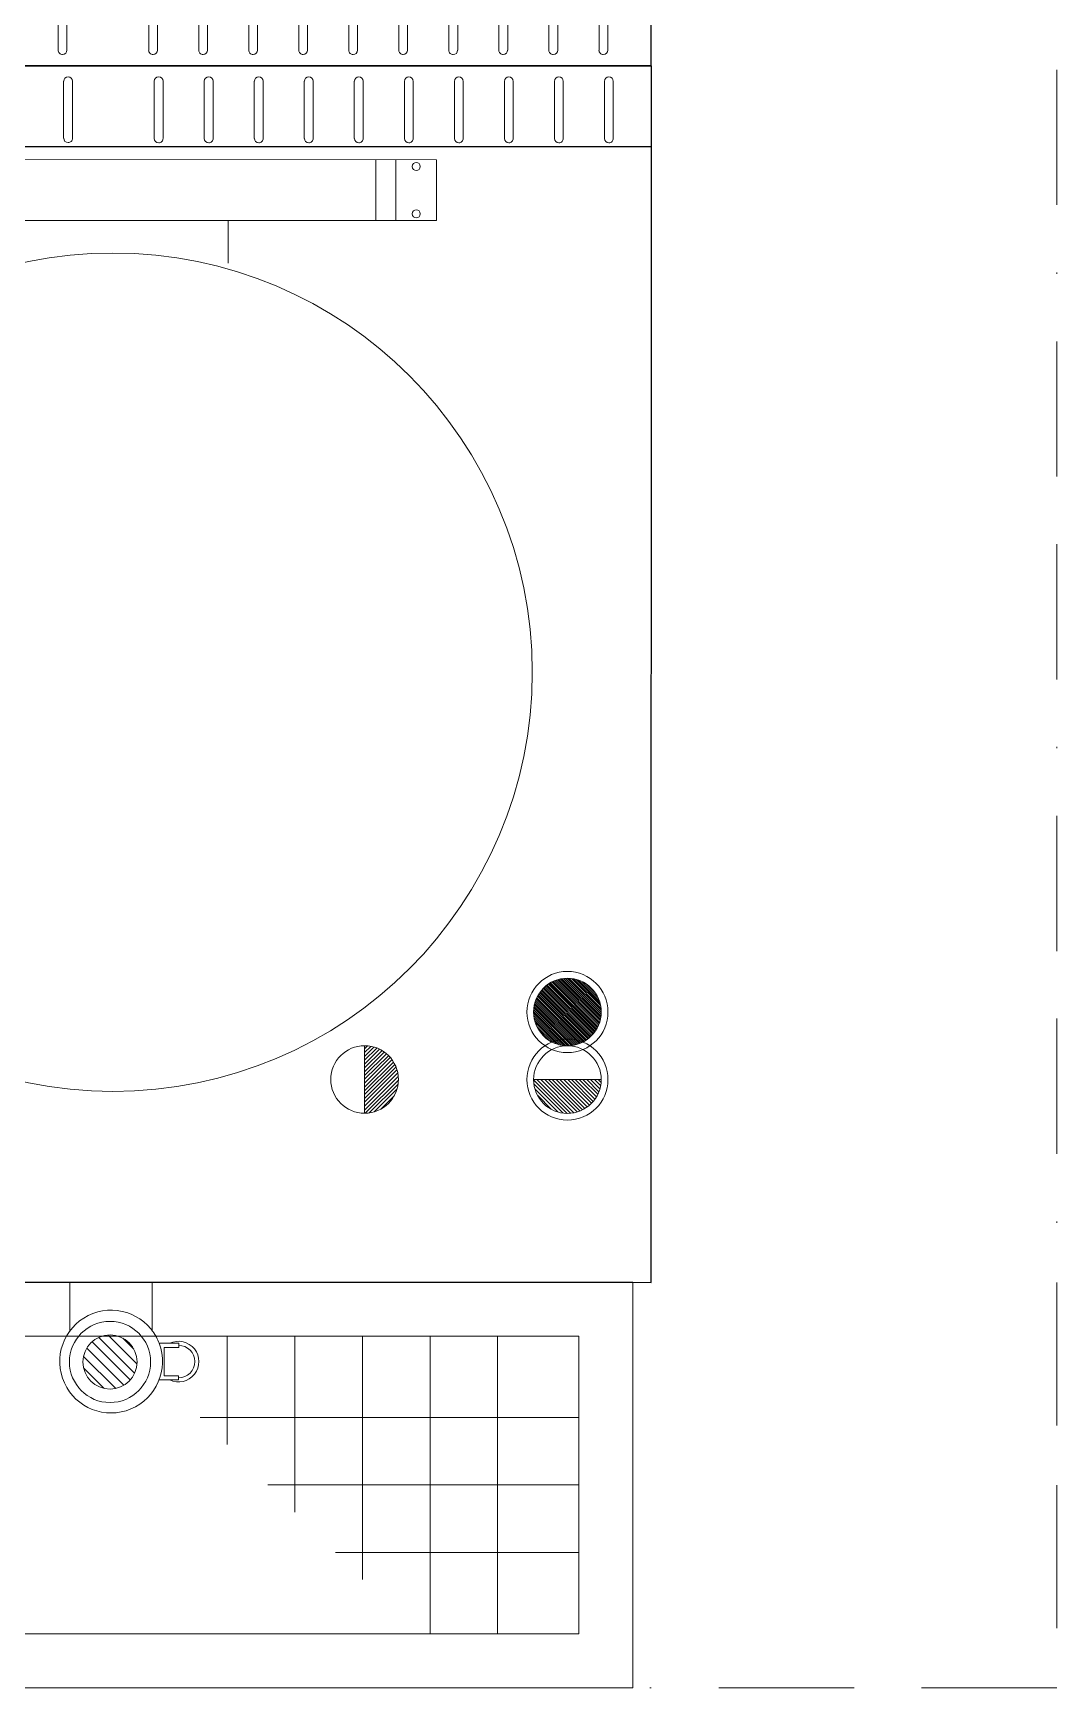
# Model space of a CAD drawing. Header units: millimetres. Extents: x 1531071 to 1560283, y -701792 to -691067.
# Drawn here: x 1555461.5 to 1555537.3, y -700020.2 to -699897.8 of the extents above; entities that cross this region are included whole.
import ezdxf
from ezdxf.enums import TextEntityAlignment as Align

# ---------------------------------------------------------------- set-up
doc = ezdxf.new("R2010")
doc.units = ezdxf.units.MM
doc.header["$LTSCALE"] = 20
doc.header["$MEASUREMENT"] = 0
doc.linetypes.add('BORDER', pattern=[1.75, 0.5, -0.25, 0.5, -0.25, 0, -0.25])
for name, color, linetype, lineweight in [('-DWG_ANA_1', 7, 'BORDER', 0), ('BL-G', 102, 'Continuous', 0), ('GRC-Ekipman', 4, 'Continuous', 25), ('YRNO', 7, 'Continuous', 0)]:
    doc.layers.add(name, color=color, linetype=linetype, lineweight=lineweight)
doc.layers.add('_AVM PARTNERS RENKLENDIRME', color=7, linetype='Continuous')
doc.layers.add('servis', color=160, linetype='Continuous')
doc.styles.add('Romans', font='romans.shx')

# ---------------------------------------------------------------- blocks, each defined once
blk = doc.blocks.new('A$C0BF77750')
at = {"color": 4}
for p, q in [((1.35, 91.79), (0, 1.8)), ((1.35, 91.79), (0, 1.8)), ((41.34, 91.19), (1.35, 91.79)), ((41.34, 91.19), (1.35, 91.79)), ((121.33, 89.99), (41.34, 91.19)), ((121.33, 89.99), (41.34, 91.19))]:
    blk.add_line(p, q, dxfattribs=at)
at = {"color": 251, "lineweight": 9}
for p, q in [((4.49, 86.36), (4.55, 90.59)), ((4.49, 86.36), (4.55, 90.59)), ((5.14, 86.35), (5.2, 90.58)), ((8.19, 86.31), (8.25, 90.53)), ((8.19, 86.31), (8.25, 90.53)), ((8.84, 86.3), (8.9, 90.52)), ((11.89, 86.25), (11.95, 90.48)), ((11.89, 86.25), (11.95, 90.48)), ((12.54, 86.24), (12.6, 90.47)), ((15.59, 86.2), (15.65, 90.42)), ((15.59, 86.2), (15.65, 90.42)), ((16.24, 86.19), (16.3, 90.41)), ((19.29, 86.14), (19.35, 90.37)), ((19.29, 86.14), (19.35, 90.37)), ((19.94, 86.13), (20, 90.36)), ((22.99, 86.09), (23.05, 90.31)), ((22.99, 86.09), (23.05, 90.31)), ((23.64, 86.08), (23.7, 90.3)), ((26.69, 86.03), (26.75, 90.26)), ((26.69, 86.03), (26.75, 90.26)), ((27.34, 86.02), (27.4, 90.25)), ((30.39, 85.98), (30.45, 90.2)), ((30.39, 85.98), (30.45, 90.2)), ((31.04, 85.97), (31.1, 90.19)), ((34.09, 85.92), (34.15, 90.14)), ((34.09, 85.92), (34.15, 90.14)), ((34.74, 85.91), (34.8, 90.13)), ((37.79, 85.86), (37.85, 90.09)), ((38.44, 85.85), (38.5, 90.08)), ((44.49, 85.76), (44.55, 89.99)), ((44.49, 85.76), (44.55, 89.99)), ((45.14, 85.75), (45.2, 89.98))]:
    blk.add_line(p, q, dxfattribs=at)
for centre, start, end in [((4.88, 90.58), 89.1427, 179.1427), ((4.88, 90.58), 359.1427, 89.1427), ((8.58, 90.53), 89.1427, 179.1427), ((8.58, 90.53), 359.1427, 89.1427), ((12.28, 90.47), 89.1427, 179.1427), ((12.28, 90.47), 359.1427, 89.1427), ((15.98, 90.42), 89.1427, 179.1427), ((15.98, 90.42), 359.1427, 89.1427), ((19.68, 90.36), 89.1427, 179.1427), ((19.68, 90.36), 359.1427, 89.1427), ((23.38, 90.31), 89.1427, 179.1427), ((23.38, 90.31), 359.1427, 89.1427), ((27.08, 90.25), 89.1427, 179.1427), ((27.08, 90.25), 359.1427, 89.1427), ((30.78, 90.19), 89.1427, 179.1427), ((30.78, 90.19), 359.1427, 89.1427), ((34.48, 90.14), 89.1427, 179.1427), ((34.48, 90.14), 359.1427, 89.1427), ((38.18, 90.08), 89.1427, 179.1427), ((38.18, 90.08), 359.1427, 89.1427), ((44.87, 89.98), 89.1427, 179.1427), ((44.87, 89.98), 359.1427, 89.1427)]:
    blk.add_arc(centre, 0.325, start, end, dxfattribs=at)
blk = doc.blocks.new('6 LI OCAK 120 90')
at = {"layer": 'GRC-Ekipman', "rotation": 0.8573314073736191}
blk.add_blockref('A$C0BF77750', (122938.73, -5027.21), dxfattribs=at)
blk = doc.blocks.new('G KAYNATMA TENCERESİ 9')
for p, q in [((80, -0.02), (0, 0)), ((80, -0.02), (0, 0)), ((79.98, -90.02), (80, -0.02)), ((79.98, -90.02), (80, -0.02)), ((80, -6.02), (0, -6)), ((80, -6.02), (0, -6)), ((-0.02, -90), (79.98, -90.02)), ((-0.02, -90), (79.98, -90.02))]:
    blk.add_line(p, q)
at = {"color": 251, "lineweight": 9}
for p, q in [((36.52, -5.38), (36.52, -1.16)), ((37.17, -5.38), (37.17, -1.16)), ((43.22, -5.39), (43.22, -1.16)), ((43.22, -5.39), (43.22, -1.16)), ((43.87, -5.39), (43.87, -1.16)), ((46.92, -5.39), (46.92, -1.16)), ((46.92, -5.39), (46.92, -1.16)), ((47.57, -5.39), (47.57, -1.16)), ((50.62, -5.39), (50.62, -1.16)), ((50.62, -5.39), (50.62, -1.16)), ((51.27, -5.39), (51.27, -1.16)), ((54.32, -5.39), (54.32, -1.16)), ((54.32, -5.39), (54.32, -1.16)), ((54.97, -5.39), (54.97, -1.16)), ((58.02, -5.39), (58.02, -1.16)), ((58.02, -5.39), (58.02, -1.16)), ((58.67, -5.39), (58.67, -1.16)), ((61.72, -5.39), (61.72, -1.17)), ((61.72, -5.39), (61.72, -1.17)), ((62.37, -5.39), (62.37, -1.17)), ((65.42, -5.39), (65.42, -1.17)), ((65.42, -5.39), (65.42, -1.17)), ((66.07, -5.39), (66.07, -1.17)), ((69.12, -5.39), (69.12, -1.17)), ((69.12, -5.39), (69.12, -1.17)), ((69.77, -5.39), (69.77, -1.17)), ((72.82, -5.39), (72.82, -1.17)), ((72.82, -5.39), (72.82, -1.17)), ((73.47, -5.39), (73.47, -1.17)), ((76.52, -5.39), (76.52, -1.17)), ((77.17, -5.39), (77.17, -1.17)), ((64.1, -6.97), (16.1, -6.96)), ((59.6, -6.97), (59.6, -11.47)), ((61.1, -6.97), (61.1, -11.47)), ((64.1, -6.97), (64.1, -11.47)), ((64.1, -11.47), (16.1, -11.46)), ((48.7, -14.63), (48.7, -11.47)), ((71.79, -68.52), (75.29, -72.01)), ((75.36, -71.95), (71.85, -68.44)), ((71.92, -68.37), (75.44, -71.88)), ((75.51, -71.82), (71.99, -68.29)), ((72.06, -68.22), (75.59, -71.75)), ((75.65, -71.67), (72.13, -68.15)), ((72.21, -68.09), (75.71, -71.59)), ((75.78, -71.52), (72.29, -68.03)), ((72.37, -67.97), (75.84, -71.44)), ((75.89, -71.35), (72.45, -67.91)), ((72.54, -67.85), (75.94, -71.26)), ((75.99, -71.17), (72.64, -67.81)), ((72.73, -67.76), (76.04, -71.08)), ((76.09, -70.98), (72.83, -67.72)), ((72.93, -67.67), (76.12, -70.87)), ((76.16, -70.77), (73.04, -67.64)), ((73.15, -67.61), (76.19, -70.66)), ((76.23, -70.55), (73.26, -67.58)), ((73.37, -67.56), (76.24, -70.43)), ((76.26, -70.3), (73.5, -67.54)), ((73.63, -67.53), (76.28, -70.18)), ((76.28, -70.04), (73.76, -67.52)), ((73.91, -67.53), (76.27, -69.89)), ((76.26, -69.74), (74.07, -67.54)), ((74.23, -67.56), (76.24, -69.57)), ((76.19, -69.39), (74.42, -67.61)), ((74.61, -67.67), (76.14, -69.19)), ((76.03, -68.94), (74.87, -67.78)), ((75.2, -67.97), (75.83, -68.6)), ((71.31, -69.73), (74.07, -72.5)), ((74.19, -72.48), (71.32, -69.61)), ((71.35, -69.49), (74.31, -72.45)), ((74.43, -72.43), (71.38, -69.38)), ((71.4, -69.26), (74.54, -72.4)), ((74.64, -72.36), (71.44, -69.16)), ((71.49, -69.06), (74.74, -72.32)), ((74.84, -72.28), (71.53, -68.96)), ((71.57, -68.86), (74.94, -72.23)), ((75.03, -72.18), (71.62, -68.77)), ((71.68, -68.69), (75.11, -72.13)), ((75.2, -72.07), (71.74, -68.6)), ((71.29, -70), (73.8, -72.51)), ((73.66, -72.51), (71.29, -70.14)), ((73.94, -72.51), (71.3, -69.87)), ((71.31, -70.3), (73.51, -72.5)), ((73.34, -72.47), (71.33, -70.46)), ((71.37, -70.64), (73.16, -72.44)), ((72.95, -72.36), (71.44, -70.85)), ((71.53, -71.09), (72.72, -72.28)), ((72.38, -72.08), (71.7, -71.4)), ((58.78, -72.51), (58.78, -77.51)), ((58.99, -72.53), (58.78, -72.74)), ((58.78, -73.02), (59.25, -72.56)), ((59.47, -72.62), (58.78, -73.31)), ((58.78, -73.59), (59.69, -72.69)), ((59.88, -72.78), (58.78, -73.87)), ((58.78, -74.15), (60.07, -72.87)), ((60.23, -72.99), (58.78, -74.44)), ((58.78, -74.72), (60.4, -73.11)), ((60.54, -73.25), (58.78, -75)), ((58.78, -75.29), (60.68, -73.39)), ((60.8, -73.55), (58.78, -75.57)), ((58.78, -75.85), (60.92, -73.72)), ((61.01, -73.9), (58.78, -76.13)), ((58.78, -76.42), (61.1, -74.1)), ((61.17, -74.31), (58.78, -76.7)), ((58.78, -76.98), (61.23, -74.53)), ((61.26, -74.79), (58.78, -77.27)), ((58.82, -77.51), (61.28, -75.05)), ((61.25, -75.36), (59.12, -77.49)), ((59.49, -77.41), (61.17, -75.73)), ((76.28, -75.02), (71.28, -75.02)), ((71.29, -75.05), (73.75, -77.52)), ((73.44, -77.49), (71.31, -75.36)), ((71.39, -75.72), (73.07, -77.41)), ((74.01, -77.5), (71.53, -75.02)), ((71.82, -75.02), (74.26, -77.47)), ((74.49, -77.41), (72.1, -75.02)), ((72.38, -75.02), (74.7, -77.34)), ((74.89, -77.25), (72.66, -75.02)), ((72.95, -75.02), (75.08, -77.15)), ((75.25, -77.04), (73.23, -75.02)), ((73.51, -75.02), (75.41, -76.92)), ((75.55, -76.77), (73.8, -75.02)), ((74.08, -75.02), (75.69, -76.63)), ((75.81, -76.47), (74.36, -75.02)), ((74.64, -75.02), (75.93, -76.3)), ((76.02, -76.11), (74.93, -75.02)), ((75.21, -75.02), (76.11, -75.92)), ((76.18, -75.7), (75.49, -75.02)), ((75.78, -75.02), (76.24, -75.48)), ((76.27, -75.23), (76.06, -75.02)), ((60.98, -76.2), (59.97, -77.21)), ((72.59, -77.21), (71.58, -76.2)), ((36.98, -93.61), (36.98, -90.01)), ((43.08, -93.62), (43.08, -90.01)), ((41.77, -96.73), (39.13, -94.09)), ((39.81, -93.92), (41.94, -96.05)), ((41.7, -94.96), (40.89, -94.15)), ((40.97, -97.62), (38.23, -94.89)), ((38.62, -94.43), (41.43, -97.24)), ((43.58, -94.53), (45.03, -94.53)), ((43.95, -94.83), (43.95, -96.93)), ((43.95, -94.83), (45.03, -94.83)), ((45.03, -94.53), (45.03, -94.83)), ((38, -95.5), (40.35, -97.85)), ((39.49, -97.84), (38.01, -96.36)), ((43.58, -97.23), (45.02, -97.23)), ((43.95, -96.93), (45.02, -96.93)), ((45.02, -96.93), (45.02, -97.23))]:
    blk.add_line(p, q, dxfattribs=at)
for centre, radius in [((62.6, -7.47), 0.3), ((62.6, -10.97), 0.3), ((40.17, -44.88), 31.01), ((73.78, -70.02), 3), ((73.78, -70.02), 2.5), ((73.78, -75.02), 3), ((58.78, -75.01), 2.5), ((73.78, -75.02), 2.5), ((39.95, -95.91), 3), ((39.95, -95.91), 2)]:
    blk.add_circle(centre, radius, dxfattribs=at)
for centre, radius, start, end in [((36.85, -1.16), 0.325, 89.9854, 179.9854), ((36.85, -1.16), 0.325, 359.9854, 89.9854), ((43.55, -1.16), 0.325, 89.9854, 179.9854), ((43.55, -1.16), 0.325, 359.9854, 89.9854), ((47.25, -1.16), 0.325, 89.9854, 179.9854), ((47.25, -1.16), 0.325, 359.9854, 89.9854), ((50.95, -1.16), 0.325, 89.9854, 179.9854), ((50.95, -1.16), 0.325, 359.9854, 89.9854), ((54.65, -1.16), 0.325, 89.9854, 179.9854), ((54.65, -1.16), 0.325, 359.9854, 89.9854), ((58.35, -1.16), 0.325, 89.9854, 179.9854), ((58.35, -1.16), 0.325, 359.9854, 89.9854), ((62.05, -1.17), 0.325, 89.9854, 179.9854), ((62.05, -1.17), 0.325, 359.9854, 89.9854), ((65.75, -1.17), 0.325, 89.9854, 179.9854), ((65.75, -1.17), 0.325, 359.9854, 89.9854), ((69.45, -1.17), 0.325, 89.9854, 179.9854), ((69.45, -1.17), 0.325, 359.9854, 89.9854), ((73.15, -1.17), 0.325, 89.9854, 179.9854), ((73.15, -1.17), 0.325, 359.9854, 89.9854), ((76.85, -1.17), 0.325, 89.9854, 179.9854), ((76.85, -1.17), 0.325, 359.9854, 89.9854), ((36.85, -5.38), 0.325, 179.9854, 269.9854), ((36.85, -5.38), 0.325, 269.9854, 359.9854), ((43.55, -5.39), 0.325, 179.9854, 269.9854), ((43.55, -5.39), 0.325, 269.9854, 359.9854), ((47.25, -5.39), 0.325, 179.9854, 269.9854), ((47.25, -5.39), 0.325, 269.9854, 359.9854), ((50.95, -5.39), 0.325, 179.9854, 269.9854), ((50.95, -5.39), 0.325, 269.9854, 359.9854), ((54.65, -5.39), 0.325, 179.9854, 269.9854), ((54.65, -5.39), 0.325, 269.9854, 359.9854), ((58.35, -5.39), 0.325, 179.9854, 269.9854), ((58.35, -5.39), 0.325, 269.9854, 359.9854), ((62.05, -5.39), 0.325, 179.9854, 269.9854), ((62.05, -5.39), 0.325, 269.9854, 359.9854), ((65.75, -5.39), 0.325, 179.9854, 269.9854), ((65.75, -5.39), 0.325, 269.9854, 359.9854), ((69.45, -5.39), 0.325, 179.9854, 269.9854), ((69.45, -5.39), 0.325, 269.9854, 359.9854), ((73.15, -5.39), 0.325, 179.9854, 269.9854), ((73.15, -5.39), 0.325, 269.9854, 359.9854), ((76.85, -5.39), 0.325, 179.9854, 269.9854), ((76.85, -5.39), 0.325, 269.9854, 359.9854), ((40.03, -95.88), 3.8, 28.2272, 20.7949), ((40.03, -95.88), 3.8, 20.7949, 28.2272), ((45.02, -95.88), 1.5, 244.1434, 115.8274), ((45.02, -95.88), 1.2, 269.9854, 89.9854)]:
    blk.add_arc(centre, radius, start, end, dxfattribs=at)
blk = doc.blocks.new('YER')
at = {"layer": 'BL-G', "linetype": 'Continuous', "ltscale": 5}
for p, q in [((11660.46, 2811.73), (11660.46, 2833.73)), ((11665.46, 2833.73), (11665.46, 2811.73)), ((11670.46, 2811.73), (11670.46, 2829.73)), ((11654.46, 2827.73), (11672.46, 2827.73)), ((11675.46, 2811.73), (11675.46, 2824.73)), ((11654.46, 2822.73), (11677.46, 2822.73)), ((11680.46, 2811.73), (11680.46, 2819.73)), ((11654.46, 2817.73), (11682.46, 2817.73))]:
    blk.add_line(p, q, dxfattribs=at)
for points in [[(11770.46, 2807.73), (11650.46, 2807.73), (11650.46, 2837.73), (11770.46, 2837.73)], [(11766.46, 2811.73), (11654.46, 2811.73), (11654.46, 2833.73), (11766.46, 2833.73)]]:
    blk.add_lwpolyline(points, close=True, dxfattribs=at)
at = {"layer": 'YRNO', "linetype": 'Continuous', "style": 'Romans', "width": 0.8}
blk.add_attdef('YRNO', text='', height=10, rotation=180, dxfattribs=at).set_placement((11667.46, 2847.73), align=Align.MIDDLE)

msp = doc.modelspace()

# ---------------------------------------------------------------- linework, layer by layer
at = {"layer": '-DWG_ANA_1', "color": 0}
msp.add_line((1555537.26, -699990.22), (1555537.26, -700020.22), dxfattribs=at)
msp.add_lwpolyline([(1555537.26, -700020.22), (1555157.27, -700020.22), (1555157.27, -699780.21), (1555537.26, -699780.21)], close=True, dxfattribs=at)

# ---------------------------------------------------------------- block references
at = {"layer": '_AVM PARTNERS RENKLENDIRME', "rotation": 180}
msp.add_blockref('6 LI OCAK 120 90', (1678445.97, -704835.63), dxfattribs=at)
at = {"layer": 'GRC-Ekipman'}
msp.add_blockref('G KAYNATMA TENCERESİ 9', (1555427.28, -699900.2), dxfattribs=at)
at = {"layer": 'servis', "rotation": 180}
msp.add_blockref('YER', (1567156.36, -697182.48), dxfattribs=at)

doc.saveas('drawing.dxf')
